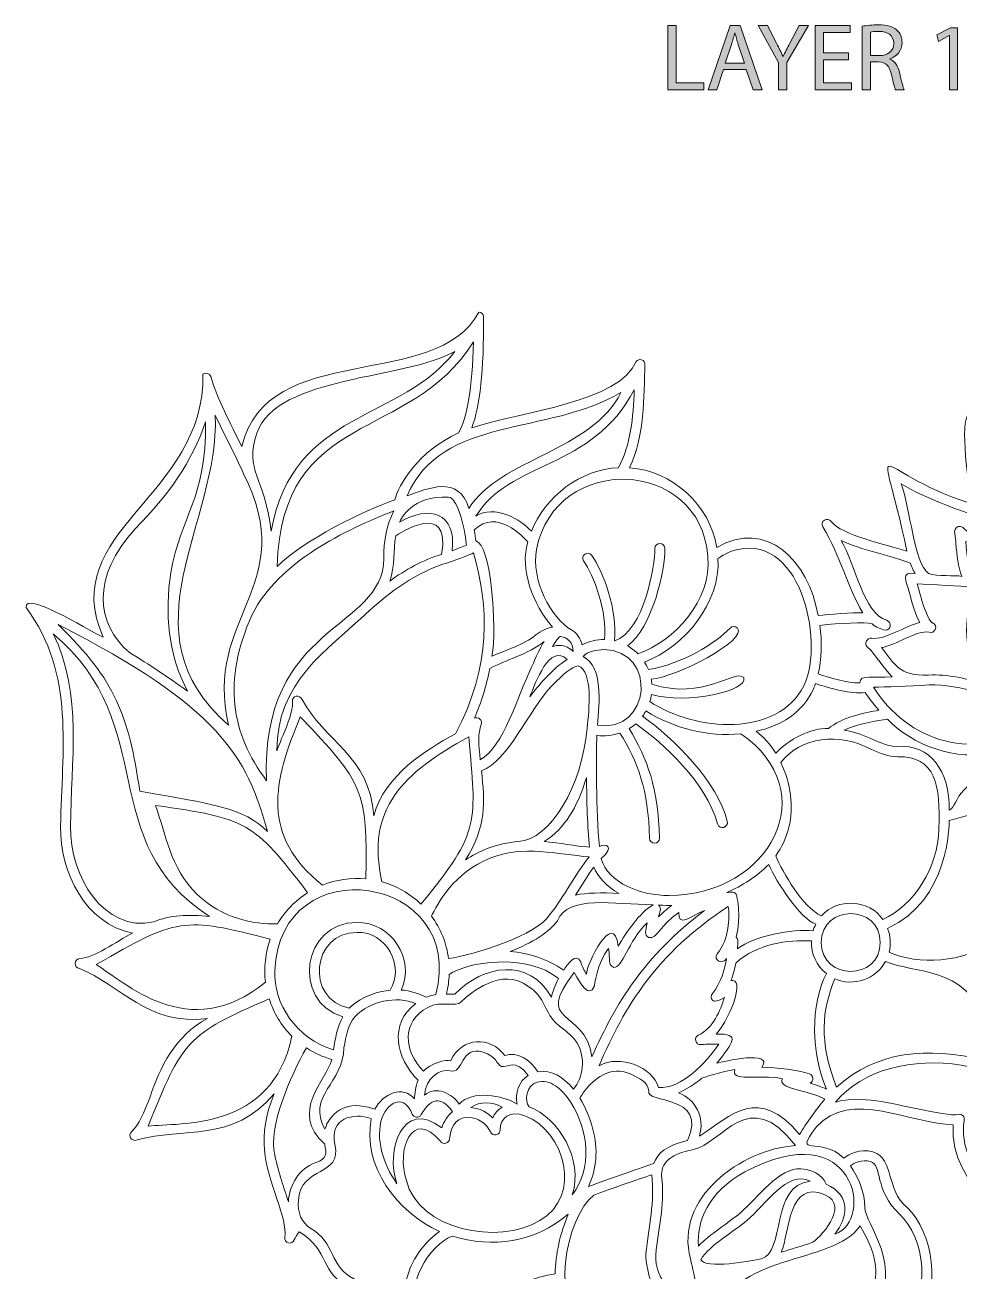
# Model space of a CAD drawing. Header units: inches. Extents: x -7.8 to 80.5, y -132.7 to -44.9.
# Drawn here: x -7.83 to 8.43, y -66.55 to -44.87 of the extents above; entities that cross this region are included whole.
import ezdxf

# ---------------------------------------------------------------- set-up
doc = ezdxf.new("R2010")
doc.units = ezdxf.units.IN
doc.header["$MEASUREMENT"] = 0
doc.layers.add('FloralHeart', color=7, linetype='Continuous')

# ---------------------------------------------------------------- blocks, each defined once
blk = doc.blocks.new('block 2')
at = {"layer": 'FloralHeart'}
h = blk.add_hatch(color=7, dxfattribs=at)
h.dxf.hatch_style = 2
h.paths.add_polyline_path([(3.508, -44.877), (3.363, -44.877), (3.363, -46), (3.988, -46), (3.988, -45.878), (3.508, -45.878)])
h = blk.add_hatch(color=7, dxfattribs=at)
h.dxf.hatch_style = 2
h.paths.add_polyline_path([(4.331, -45.647), (4.729, -45.647), (4.849, -46), (5.004, -46), (4.621, -44.877), (4.446, -44.877), (4.064, -46), (4.214, -46)])
edge = h.paths.add_edge_path()
edge.add_spline(control_points=[(4.471, -45.208), (4.493, -45.14), (4.511, -45.072), (4.528, -45.005), (4.528, -45.005), (4.531, -45.005), (4.531, -45.005), (4.548, -45.07), (4.564, -45.137), (4.589, -45.21), (4.589, -45.21), (4.699, -45.533), (4.699, -45.533), (4.699, -45.533), (4.361, -45.533), (4.361, -45.533), (4.361, -45.533), (4.471, -45.208), (4.471, -45.208)], knot_values=[0, 0, 0, 0, 1, 1, 1, 2, 2, 2, 3, 3, 3, 4, 4, 4, 5, 5, 5, 6, 6, 6, 6], degree=3, periodic=1)
h = blk.add_hatch(color=7, dxfattribs=at)
h.dxf.hatch_style = 2
edge = h.paths.add_edge_path()
edge.add_spline(control_points=[(5.484, -45.187), (5.441, -45.272), (5.403, -45.345), (5.371, -45.418), (5.371, -45.418), (5.368, -45.418), (5.368, -45.418), (5.333, -45.34), (5.299, -45.272), (5.256, -45.187), (5.256, -45.187), (5.098, -44.877), (5.098, -44.877), (5.098, -44.877), (4.933, -44.877), (4.933, -44.877), (4.933, -44.877), (5.288, -45.523), (5.288, -45.523), (5.288, -45.523), (5.288, -46), (5.288, -46), (5.288, -46), (5.434, -46), (5.434, -46), (5.434, -46), (5.434, -45.522), (5.434, -45.522), (5.434, -45.522), (5.811, -44.877), (5.811, -44.877), (5.811, -44.877), (5.646, -44.877), (5.646, -44.877), (5.646, -44.877), (5.484, -45.187), (5.484, -45.187)], knot_values=[0, 0, 0, 0, 1, 1, 1, 2, 2, 2, 3, 3, 3, 4, 4, 4, 5, 5, 5, 6, 6, 6, 7, 7, 7, 8, 8, 8, 9, 9, 9, 10, 10, 10, 11, 11, 11, 12, 12, 12, 12], degree=3, periodic=1)
h = blk.add_hatch(color=7, dxfattribs=at)
h.dxf.hatch_style = 2
h.paths.add_polyline_path([(6.073, -45.473), (6.509, -45.473), (6.509, -45.353), (6.073, -45.353), (6.073, -44.998), (6.534, -44.998), (6.534, -44.877), (5.928, -44.877), (5.928, -46), (6.559, -46), (6.559, -45.878), (6.073, -45.878)])
h = blk.add_hatch(color=7, dxfattribs=at)
h.dxf.hatch_style = 2
edge = h.paths.add_edge_path()
edge.add_spline(control_points=[(7.228, -45.465), (7.228, -45.465), (7.228, -45.46), (7.228, -45.46), (7.346, -45.42), (7.439, -45.322), (7.439, -45.173), (7.439, -45.087), (7.408, -45.01), (7.351, -44.96), (7.281, -44.897), (7.181, -44.868), (7.026, -44.868), (6.926, -44.868), (6.821, -44.877), (6.748, -44.892), (6.748, -44.892), (6.748, -46), (6.748, -46), (6.748, -46), (6.893, -46), (6.893, -46), (6.893, -46), (6.893, -45.513), (6.893, -45.513), (6.893, -45.513), (7.029, -45.513), (7.029, -45.513), (7.161, -45.518), (7.221, -45.577), (7.254, -45.732), (7.286, -45.872), (7.311, -45.968), (7.329, -46), (7.329, -46), (7.479, -46), (7.479, -46), (7.456, -45.957), (7.429, -45.848), (7.393, -45.692), (7.366, -45.575), (7.314, -45.495), (7.228, -45.465)], knot_values=[0, 0, 0, 0, 1, 1, 1, 2, 2, 2, 3, 3, 3, 4, 4, 4, 5, 5, 5, 6, 6, 6, 7, 7, 7, 8, 8, 8, 9, 9, 9, 10, 10, 10, 11, 11, 11, 12, 12, 12, 13, 13, 13, 14, 14, 14, 14], degree=3, periodic=1)
edge = h.paths.add_edge_path()
edge.add_spline(control_points=[(7.041, -45.403), (7.041, -45.403), (6.893, -45.403), (6.893, -45.403), (6.893, -45.403), (6.893, -44.993), (6.893, -44.993), (6.916, -44.987), (6.966, -44.98), (7.036, -44.98), (7.189, -44.982), (7.294, -45.045), (7.294, -45.19), (7.294, -45.318), (7.196, -45.403), (7.041, -45.403)], knot_values=[0, 0, 0, 0, 1, 1, 1, 2, 2, 2, 3, 3, 3, 4, 4, 4, 5, 5, 5, 5], degree=3, periodic=1)
h = blk.add_hatch(color=7, dxfattribs=at)
h.dxf.hatch_style = 2
h.paths.add_polyline_path([(8.261, -45.053), (8.264, -45.053), (8.264, -46), (8.406, -46), (8.406, -44.917), (8.281, -44.917), (8.044, -45.043), (8.073, -45.155)])
at = {"layer": 'FloralHeart', "lineweight": 0}
for points in [[(3.508, -44.877), (3.363, -44.877), (3.363, -46), (3.988, -46), (3.988, -45.878), (3.508, -45.878), (3.508, -44.877)], [(4.331, -45.647), (4.729, -45.647), (4.849, -46), (5.004, -46), (4.621, -44.877), (4.446, -44.877), (4.064, -46), (4.214, -46), (4.331, -45.647)], [(6.073, -45.473), (6.509, -45.473), (6.509, -45.353), (6.073, -45.353), (6.073, -44.998), (6.534, -44.998), (6.534, -44.877), (5.928, -44.877), (5.928, -46), (6.559, -46), (6.559, -45.878), (6.073, -45.878), (6.073, -45.473)], [(8.261, -45.053), (8.264, -45.053), (8.264, -46), (8.406, -46), (8.406, -44.917), (8.281, -44.917), (8.044, -45.043), (8.073, -45.155), (8.261, -45.053)]]:
    blk.add_lwpolyline(points, dxfattribs=at)
for points, knots in [([(5.484, -45.187), (5.441, -45.272), (5.403, -45.345), (5.371, -45.418), (5.371, -45.418), (5.368, -45.418), (5.368, -45.418), (5.333, -45.34), (5.299, -45.272), (5.256, -45.187), (5.256, -45.187), (5.098, -44.877), (5.098, -44.877), (5.098, -44.877), (4.933, -44.877), (4.933, -44.877), (4.933, -44.877), (5.288, -45.523), (5.288, -45.523), (5.288, -45.523), (5.288, -46), (5.288, -46), (5.288, -46), (5.434, -46), (5.434, -46), (5.434, -46), (5.434, -45.522), (5.434, -45.522), (5.434, -45.522), (5.811, -44.877), (5.811, -44.877), (5.811, -44.877), (5.646, -44.877), (5.646, -44.877), (5.646, -44.877), (5.484, -45.187), (5.484, -45.187)], [0, 0, 0, 0, 1, 1, 1, 2, 2, 2, 3, 3, 3, 4, 4, 4, 5, 5, 5, 6, 6, 6, 7, 7, 7, 8, 8, 8, 9, 9, 9, 10, 10, 10, 11, 11, 11, 12, 12, 12, 12]), ([(7.228, -45.465), (7.228, -45.465), (7.228, -45.46), (7.228, -45.46), (7.346, -45.42), (7.439, -45.322), (7.439, -45.173), (7.439, -45.087), (7.408, -45.01), (7.351, -44.96), (7.281, -44.897), (7.181, -44.868), (7.026, -44.868), (6.926, -44.868), (6.821, -44.877), (6.748, -44.892), (6.748, -44.892), (6.748, -46), (6.748, -46), (6.748, -46), (6.893, -46), (6.893, -46), (6.893, -46), (6.893, -45.513), (6.893, -45.513), (6.893, -45.513), (7.029, -45.513), (7.029, -45.513), (7.161, -45.518), (7.221, -45.577), (7.254, -45.732), (7.286, -45.872), (7.311, -45.968), (7.329, -46), (7.329, -46), (7.479, -46), (7.479, -46), (7.456, -45.957), (7.429, -45.848), (7.393, -45.692), (7.366, -45.575), (7.314, -45.495), (7.228, -45.465)], [0, 0, 0, 0, 1, 1, 1, 2, 2, 2, 3, 3, 3, 4, 4, 4, 5, 5, 5, 6, 6, 6, 7, 7, 7, 8, 8, 8, 9, 9, 9, 10, 10, 10, 11, 11, 11, 12, 12, 12, 13, 13, 13, 14, 14, 14, 14]), ([(4.471, -45.208), (4.493, -45.14), (4.511, -45.072), (4.528, -45.005), (4.528, -45.005), (4.531, -45.005), (4.531, -45.005), (4.548, -45.07), (4.564, -45.137), (4.589, -45.21), (4.589, -45.21), (4.699, -45.533), (4.699, -45.533), (4.699, -45.533), (4.361, -45.533), (4.361, -45.533), (4.361, -45.533), (4.471, -45.208), (4.471, -45.208)], [0, 0, 0, 0, 1, 1, 1, 2, 2, 2, 3, 3, 3, 4, 4, 4, 5, 5, 5, 6, 6, 6, 6]), ([(7.041, -45.403), (7.041, -45.403), (6.893, -45.403), (6.893, -45.403), (6.893, -45.403), (6.893, -44.993), (6.893, -44.993), (6.916, -44.987), (6.966, -44.98), (7.036, -44.98), (7.189, -44.982), (7.294, -45.045), (7.294, -45.19), (7.294, -45.318), (7.196, -45.403), (7.041, -45.403)], [0, 0, 0, 0, 1, 1, 1, 2, 2, 2, 3, 3, 3, 4, 4, 4, 5, 5, 5, 5])]:
    blk.add_open_spline(points, degree=3, knots=knots, dxfattribs=at)

msp = doc.modelspace()

# ---------------------------------------------------------------- linework, layer by layer
at = {"layer": 'FloralHeart', "lineweight": 0}
for points, knots in [([(19.19, -57.424), (19.183, -56.348), (18.851, -54.811), (18.398, -53.853), (18.369, -53.788), (18.269, -53.788), (18.241, -53.853), (18.202, -53.943), (18.298, -54.329), (18.292, -54.406), (18.074, -53.427), (17.261, -52.689), (16.4, -52.151), (15.951, -51.876), (15.729, -51.549), (15.703, -51.171), (15.699, -51.067), (15.536, -51.064), (15.53, -51.169), (15.536, -51.369), (15.571, -51.622), (15.614, -51.903), (14.679, -50.537), (12.885, -50.999), (11.515, -50.674), (11.064, -50.527), (11.274, -50.136), (11.412, -49.998), (11.455, -49.955), (11.436, -49.874), (11.377, -49.857), (11.192, -49.822), (10.159, -50.686), (10.046, -51.089), (9.935, -51.305), (9.954, -51.515), (9.952, -51.713), (9.863, -51.98), (9.751, -52.299), (9.68, -52.713), (9.439, -52.55), (8.877, -52.136), (8.702, -51.708), (8.686, -51.67), (8.646, -51.648), (8.605, -51.656), (8.424, -51.704), (8.622, -52.999), (8.631, -53.196), (6.821, -52.614), (7.055, -51.769), (7.523, -54.026), (7.153, -53.906), (6.391, -53.751), (6.205, -53.509), (6.178, -53.472), (6.126, -53.462), (6.087, -53.487), (6.049, -53.513), (6.037, -53.564), (6.06, -53.604), (6.373, -54.121), (6.489, -54.644), (6.755, -55.101), (6.595, -55.093), (6.147, -55.127), (5.979, -55.147), (5.816, -54.186), (5.075, -53.458), (4.215, -53.961), (4.101, -53.231), (3.438, -52.62), (2.696, -52.577), (2.958, -52.021), (2.946, -51.358), (2.965, -50.76), (2.957, -50.718), (2.918, -50.692), (2.878, -50.692), (2.854, -50.692), (2.83, -50.702), (2.814, -50.723), (2.526, -51.435), (0.847, -51.588), (-0.049, -51.88), (0.095, -51.503), (0.16, -50.886), (0.157, -49.945), (0.153, -49.902), (0.116, -49.868), (0.071, -49.868), (-0.654, -51.254), (-3.623, -50.339), (-4.052, -52.207), (-4.251, -51.805), (-4.48, -51.377), (-4.593, -50.989), (-4.608, -50.932), (-4.683, -50.908), (-4.729, -50.944), (-4.682, -53.065), (-7.292, -53.685), (-6.464, -55.524), (-6.785, -55.369), (-7.827, -54.713), (-7.808, -55.006), (-6.944, -56.162), (-7.189, -57.505), (-7.206, -58.815), (-7.219, -59.624), (-6.77, -60.51), (-5.954, -60.671), (-6.25, -60.828), (-6.616, -61.101), (-6.874, -61.117), (-6.918, -61.12), (-6.952, -61.156), (-6.954, -61.2), (-6.955, -61.244), (-6.923, -61.283), (-6.879, -61.289), (-6.171, -61.57), (-5.674, -62.302), (-4.649, -62.156), (-5.214, -62.453), (-5.482, -63.024), (-5.65, -63.524), (-5.759, -63.804), (-5.837, -64.006), (-5.973, -64.13), (-6.005, -64.16), (-6.01, -64.21), (-5.984, -64.245), (-5.958, -64.281), (-5.909, -64.291), (-5.871, -64.269), (-5.082, -64.048), (-4.205, -64.326), (-3.49, -63.472), (-3.8, -64.223), (-3.646, -64.713), (-3.441, -65.295), (-3.348, -65.58), (-3.28, -65.786), (-3.306, -65.968), (-3.323, -66.067), (-3.173, -66.107), (-3.139, -66.011), (-3.123, -65.969), (-3.095, -65.923), (-3.054, -65.872), (-2.531, -66.182), (-2.678, -66.607), (-2.17, -66.847), (-1.838, -66.983), (-1.526, -67.114), (-1.208, -66.95), (-1.205, -67.081), (-1.164, -67.217), (-1.091, -67.303), (-1.382, -67.241), (-1.56, -67.152), (-1.693, -67.053), (-1.779, -66.981), (-1.891, -67.118), (-1.802, -67.188), (-1.732, -67.244), (-1.658, -67.302), (-1.589, -67.351), (-1.373, -67.655), (-0.617, -69.545), (1.492, -68.771), (1.574, -69.782), (2.312, -70.734), (3.394, -70.764), (2.909, -71.104), (2.904, -71.616), (3.114, -72.298), (3.16, -72.371), (3.243, -72.329), (3.259, -72.297), (3.394, -72.035), (3.982, -71.992), (4.221, -71.773), (4.189, -72.976), (4.395, -73.92), (5.748, -75.143), (5.809, -75.168), (5.889, -75.111), (5.865, -75.05), (5.515, -74.178), (6.935, -72.949), (6.576, -71.806), (6.818, -71.997), (7.373, -72.049), (7.494, -72.3), (7.507, -72.32), (7.53, -72.334), (7.555, -72.336), (7.586, -72.34), (7.618, -72.326), (7.636, -72.3), (7.829, -71.741), (7.804, -71.265), (7.586, -70.975), (8.046, -70.681), (8.487, -70.193), (8.986, -70.003), (9.487, -69.815), (10.02, -69.382), (10.107, -68.863), (11.235, -69.155), (12.227, -68.624), (12.715, -67.624), (12.894, -67.696), (13.077, -67.787), (13.096, -67.885), (13.103, -67.925), (13.141, -67.956), (13.181, -67.956), (13.841, -67.489), (14.116, -66.394), (13.495, -65.898), (13.614, -65.87), (14.857, -65.54), (14.774, -66.446), (14.764, -66.549), (14.874, -66.602), (14.931, -66.516), (15.135, -66.21), (15.012, -65.639), (14.756, -65.228), (15.885, -64.972), (16.643, -63.745), (17.109, -62.635), (17.574, -62.22), (17.675, -61.607), (17.414, -61.113), (18.764, -60.393), (19.216, -58.983), (19.19, -57.424)], [0, 0, 0, 0, 1, 1, 1, 2, 2, 2, 3, 3, 3, 4, 4, 4, 5, 5, 5, 6, 6, 6, 7, 7, 7, 8, 8, 8, 9, 9, 9, 10, 10, 10, 11, 11, 11, 12, 12, 12, 13, 13, 13, 14, 14, 14, 15, 15, 15, 16, 16, 16, 17, 17, 17, 18, 18, 18, 19, 19, 19, 20, 20, 20, 21, 21, 21, 22, 22, 22, 23, 23, 23, 24, 24, 24, 25, 25, 25, 26, 26, 26, 27, 27, 27, 28, 28, 28, 29, 29, 29, 30, 30, 30, 31, 31, 31, 32, 32, 32, 33, 33, 33, 34, 34, 34, 35, 35, 35, 36, 36, 36, 37, 37, 37, 38, 38, 38, 39, 39, 39, 40, 40, 40, 41, 41, 41, 42, 42, 42, 43, 43, 43, 44, 44, 44, 45, 45, 45, 46, 46, 46, 47, 47, 47, 48, 48, 48, 49, 49, 49, 50, 50, 50, 51, 51, 51, 52, 52, 52, 53, 53, 53, 54, 54, 54, 55, 55, 55, 56, 56, 56, 57, 57, 57, 58, 58, 58, 59, 59, 59, 60, 60, 60, 61, 61, 61, 62, 62, 62, 63, 63, 63, 64, 64, 64, 65, 65, 65, 66, 66, 66, 67, 67, 67, 68, 68, 68, 69, 69, 69, 70, 70, 70, 71, 71, 71, 72, 72, 72, 73, 73, 73, 74, 74, 74, 75, 75, 75, 76, 76, 76, 77, 77, 77, 78, 78, 78, 79, 79, 79, 80, 80, 80, 80]), ([(-0.021, -50.386), (-0.041, -51.188), (-0.124, -51.686), (-0.28, -51.969), (-0.978, -52.28), (-1.332, -52.886), (-1.387, -53.133), (-1.941, -53.318), (-2.972, -53.837), (-3.439, -54.293), (-3.351, -51.537), (-1.132, -52.157), (-0.021, -50.386)], [0, 0, 0, 0, 1, 1, 1, 2, 2, 2, 3, 3, 3, 4, 4, 4, 4]), ([(-3.789, -51.971), (-3.451, -50.97), (-1.182, -51.037), (-0.345, -50.55), (-1.259, -51.77), (-3.161, -51.557), (-3.543, -53.677), (-3.652, -52.719), (-4.015, -52.64), (-3.789, -51.971)], [0, 0, 0, 0, 1, 1, 1, 2, 2, 2, 3, 3, 3, 3]), ([(2.546, -51.264), (2.048, -52.286), (0.441, -52.413), (-0.101, -53.283), (-0.267, -52.687), (-0.826, -52.941), (-1.173, -53.061), (-0.575, -51.662), (1.268, -52.023), (2.546, -51.264)], [0, 0, 0, 0, 1, 1, 1, 2, 2, 2, 3, 3, 3, 3]), ([(2.778, -51.216), (2.759, -51.698), (2.719, -52.181), (2.502, -52.574), (1.857, -52.595), (1.22, -53.078), (0.989, -53.681), (0.809, -53.474), (0.342, -53.204), (0.022, -53.42), (0.587, -52.459), (2.046, -52.621), (2.778, -51.216)], [0, 0, 0, 0, 1, 1, 1, 2, 2, 2, 3, 3, 3, 4, 4, 4, 4]), ([(-5.902, -53.632), (-5.326, -53.043), (-4.918, -52.475), (-4.684, -51.777), (-4.664, -53.127), (-5.12, -53.403), (-5.286, -54.398), (-5.402, -55.099), (-5.327, -55.84), (-4.999, -56.46), (-5.372, -56.189), (-5.648, -56.011), (-6.007, -55.792), (-6.588, -55.3), (-6.681, -54.47), (-5.902, -53.632)], [0, 0, 0, 0, 1, 1, 1, 2, 2, 2, 3, 3, 3, 4, 4, 4, 5, 5, 5, 5]), ([(-4.514, -51.662), (-4.357, -51.998), (-4.171, -52.339), (-4.02, -52.681), (-3.03, -54.631), (-4.73, -55.17), (-4.282, -57.055), (-6.153, -55.432), (-4.436, -53.525), (-4.514, -51.662)], [0, 0, 0, 0, 1, 1, 1, 2, 2, 2, 3, 3, 3, 3]), ([(4.061, -54.12), (4.128, -54.882), (3.475, -55.593), (2.842, -55.812), (2.788, -55.758), (2.727, -55.711), (2.661, -55.673), (3.081, -55.375), (3.334, -54.333), (3.31, -53.979), (3.313, -53.867), (3.137, -53.864), (3.137, -53.977), (3.14, -54.27), (2.952, -55.426), (2.433, -55.585), (2.494, -55.054), (2.231, -54.371), (2.04, -54.099), (1.978, -54.005), (1.832, -54.104), (1.897, -54.196), (2.068, -54.44), (2.316, -55.082), (2.261, -55.565), (2.125, -55.563), (1.992, -55.594), (1.873, -55.654), (1.844, -55.542), (1.78, -55.452), (1.686, -55.396), (1.328, -55.189), (0.979, -54.532), (1.076, -53.995), (1.411, -52.304), (3.929, -52.394), (4.061, -54.12)], [0, 0, 0, 0, 1, 1, 1, 2, 2, 2, 3, 3, 3, 4, 4, 4, 5, 5, 5, 6, 6, 6, 7, 7, 7, 8, 8, 8, 9, 9, 9, 10, 10, 10, 11, 11, 11, 12, 12, 12, 12]), ([(7.427, -52.857), (7.826, -53.101), (8.474, -53.327), (8.661, -53.389), (8.684, -53.523), (8.707, -53.635), (8.743, -53.749), (8.47, -53.666), (8.527, -53.58), (8.417, -53.599), (8.301, -53.648), (8.384, -53.79), (8.377, -53.893), (8.395, -54.091), (8.415, -54.306), (8.482, -54.465), (8.355, -54.44), (8.063, -54.47), (7.9, -54.415), (7.642, -54.222), (7.584, -53.281), (7.427, -52.857)], [0, 0, 0, 0, 1, 1, 1, 2, 2, 2, 3, 3, 3, 4, 4, 4, 5, 5, 5, 6, 6, 6, 7, 7, 7, 7]), ([(-0.574, -54.082), (-0.898, -54.179), (-1.211, -54.352), (-1.478, -54.548), (-1.381, -54.288), (-1.42, -54), (-1.374, -53.762), (-1.32, -53.727), (-0.406, -53.118), (-0.574, -54.082)], [0, 0, 0, 0, 1, 1, 1, 2, 2, 2, 3, 3, 3, 3]), ([(-0.391, -54.018), (-0.315, -53.34), (-0.791, -53.222), (-1.306, -53.521), (-1.286, -53.47), (-1.095, -53.052), (-0.452, -53.085), (-0.283, -53.093), (-0.148, -53.746), (-0.143, -53.923), (-0.199, -53.946), (-0.279, -53.978), (-0.391, -54.018)], [0, 0, 0, 0, 1, 1, 1, 2, 2, 2, 3, 3, 3, 4, 4, 4, 4]), ([(-3.621, -58.022), (-4.238, -57.19), (-4.393, -56.295), (-3.873, -55.13), (-3.414, -54.212), (-2.239, -53.65), (-1.407, -53.326), (-1.529, -53.555), (-1.582, -53.846), (-1.582, -54.151), (-1.581, -55.41), (-3.739, -55.278), (-3.621, -58.022)], [0, 0, 0, 0, 1, 1, 1, 2, 2, 2, 3, 3, 3, 4, 4, 4, 4]), ([(1.353, -55.346), (1.257, -55.366), (1.159, -55.412), (1.068, -55.484), (0.846, -55.656), (0.545, -55.749), (0.298, -55.855), (0.399, -55.377), (0.282, -53.888), (0.023, -53.849), (0.016, -53.796), (0.007, -53.73), (-0.006, -53.657), (0.389, -53.274), (0.845, -53.775), (0.927, -53.868), (0.778, -54.329), (1.015, -54.956), (1.353, -55.346)], [0, 0, 0, 0, 1, 1, 1, 2, 2, 2, 3, 3, 3, 4, 4, 4, 5, 5, 5, 6, 6, 6, 6]), ([(4.236, -54.156), (4.278, -54.125), (4.36, -54.07), (4.472, -54.029), (5.647, -53.628), (6.106, -55.559), (5.732, -56.368), (5.264, -57.271), (3.85, -57.168), (3.051, -56.645), (3.063, -56.604), (3.072, -56.562), (3.078, -56.519), (3.697, -56.707), (4.774, -56.451), (4.683, -56.227), (4.538, -56.069), (3.978, -56.634), (3.084, -56.34), (3.082, -56.31), (3.078, -56.281), (3.073, -56.252), (3.478, -56.231), (4.763, -55.581), (4.571, -55.36), (4.536, -55.328), (4.481, -55.329), (4.448, -55.364), (4.199, -55.626), (3.605, -55.997), (3.024, -56.085), (3.005, -56.039), (2.982, -55.996), (2.956, -55.955), (3.657, -55.695), (4.286, -54.908), (4.236, -54.156)], [0, 0, 0, 0, 1, 1, 1, 2, 2, 2, 3, 3, 3, 4, 4, 4, 5, 5, 5, 6, 6, 6, 7, 7, 7, 8, 8, 8, 9, 9, 9, 10, 10, 10, 11, 11, 11, 12, 12, 12, 12]), ([(7.912, -56.355), (8.44, -56.324), (9.192, -56.628), (9.199, -56.631), (9.295, -56.672), (9.367, -56.528), (9.276, -56.476), (8.915, -56.288), (8.621, -55.562), (8.769, -55.049), (9.344, -55.17), (9.551, -55.415), (9.691, -55.768), (9.725, -55.861), (9.873, -55.823), (9.857, -55.724), (9.778, -55.1), (10.102, -54.355), (10.207, -53.74), (10.69, -54.3), (10.363, -54.418), (10.931, -54.865), (10.439, -54.889), (10.206, -55.168), (10.032, -55.569), (9.792, -55.989), (9.545, -56.535), (9.781, -56.989), (8.739, -57.761), (7.519, -57.32), (6.944, -56.394), (7.15, -56.389), (7.535, -56.377), (7.912, -56.355)], [0, 0, 0, 0, 1, 1, 1, 2, 2, 2, 3, 3, 3, 4, 4, 4, 5, 5, 5, 6, 6, 6, 7, 7, 7, 8, 8, 8, 9, 9, 9, 10, 10, 10, 11, 11, 11, 11]), ([(6.008, -55.318), (6.345, -55.282), (6.796, -55.255), (6.919, -55.292), (6.987, -55.346), (7.063, -55.388), (7.148, -55.4), (7.247, -55.402), (7.267, -55.251), (7.169, -55.229), (6.778, -55.118), (6.626, -54.265), (6.382, -53.841), (6.705, -54.003), (7.269, -54.108), (7.585, -54.235), (7.61, -54.305), (7.637, -54.366), (7.667, -54.417), (7.404, -54.364), (7.52, -54.565), (7.562, -54.734), (7.622, -54.952), (7.679, -55.141), (7.748, -55.269), (7.514, -55.32), (7.133, -55.575), (6.912, -55.543), (6.831, -55.525), (6.775, -55.633), (6.835, -55.689), (7.02, -55.869), (7.096, -56.052), (7.27, -56.211), (6.919, -56.246), (6.715, -56.156), (6.703, -56.319), (6.49, -56.322), (6.164, -56.226), (5.981, -56.163), (6.042, -55.908), (6.048, -55.594), (6.008, -55.318)], [0, 0, 0, 0, 1, 1, 1, 2, 2, 2, 3, 3, 3, 4, 4, 4, 5, 5, 5, 6, 6, 6, 7, 7, 7, 8, 8, 8, 9, 9, 9, 10, 10, 10, 11, 11, 11, 12, 12, 12, 13, 13, 13, 14, 14, 14, 14]), ([(7.975, -55.276), (7.95, -55.264), (7.918, -55.242), (7.851, -55.079), (7.793, -54.93), (7.748, -54.751), (7.704, -54.595), (7.923, -54.616), (8.497, -54.621), (8.641, -54.662), (8.749, -54.693), (8.822, -54.567), (8.725, -54.511), (8.598, -54.437), (8.57, -54.094), (8.548, -53.858), (8.79, -53.963), (9.076, -54.033), (9.364, -54.085), (9.506, -54.109), (9.616, -54.179), (9.69, -54.292), (9.904, -54.604), (9.68, -55.031), (9.676, -55.374), (9.5, -55.131), (9.224, -54.953), (8.717, -54.862), (8.672, -54.854), (8.628, -54.883), (8.618, -54.928), (8.5, -55.436), (8.565, -55.935), (8.878, -56.336), (8.6, -56.252), (8.22, -56.163), (7.902, -56.182), (7.38, -56.212), (7.3, -55.969), (7.083, -55.704), (7.315, -55.673), (7.707, -55.393), (7.909, -55.436), (8.011, -55.477), (8.076, -55.319), (7.975, -55.276)], [0, 0, 0, 0, 1, 1, 1, 2, 2, 2, 3, 3, 3, 4, 4, 4, 5, 5, 5, 6, 6, 6, 7, 7, 7, 8, 8, 8, 9, 9, 9, 10, 10, 10, 11, 11, 11, 12, 12, 12, 13, 13, 13, 14, 14, 14, 15, 15, 15, 15]), ([(-0.33, -57.204), (-0.857, -57.49), (-1.557, -57.914), (-1.756, -58.63), (-1.815, -57.596), (-2.639, -57.312), (-3.001, -56.606), (-3.048, -56.514), (-3.179, -56.539), (-3.17, -56.641), (-3.151, -56.856), (-3.353, -57.236), (-3.441, -57.501), (-3.444, -56.297), (-2.603, -55.783), (-1.833, -55.066), (-1.516, -54.762), (-0.988, -54.371), (-0.471, -54.23), (-0.226, -54.145), (-0.09, -54.09), (-0.019, -54.058), (0.245, -54.968), (0.296, -56.021), (-0.33, -57.204)], [0, 0, 0, 0, 1, 1, 1, 2, 2, 2, 3, 3, 3, 4, 4, 4, 5, 5, 5, 6, 6, 6, 7, 7, 7, 8, 8, 8, 8]), ([(-7.033, -58.814), (-7.031, -57.691), (-6.815, -56.528), (-7.333, -55.464), (-5.448, -57.064), (-6.634, -59.083), (-4.613, -60.383), (-4.966, -60.348), (-5.326, -60.358), (-5.584, -60.479), (-6.449, -60.667), (-7.05, -59.686), (-7.033, -58.814)], [0, 0, 0, 0, 1, 1, 1, 2, 2, 2, 3, 3, 3, 4, 4, 4, 4]), ([(-3.607, -58.903), (-4.002, -58.492), (-4.601, -58.422), (-5.828, -58.202), (-6.027, -56.89), (-6.235, -56.287), (-7.247, -55.305), (-4.461, -56.721), (-3.952, -57.609), (-3.607, -58.903)], [0, 0, 0, 0, 1, 1, 1, 2, 2, 2, 3, 3, 3, 3]), ([(1.357, -55.686), (1.44, -55.541), (1.482, -55.515), (1.493, -55.511), (1.626, -55.524), (1.71, -55.626), (1.717, -55.77), (1.658, -55.717), (1.578, -55.668), (1.477, -55.666), (1.437, -55.665), (1.397, -55.672), (1.357, -55.686)], [0, 0, 0, 0, 1, 1, 1, 2, 2, 2, 3, 3, 3, 4, 4, 4, 4]), ([(-0.004, -56.932), (0.117, -56.655), (0.206, -56.366), (0.263, -56.069), (0.527, -55.922), (0.947, -55.819), (1.208, -55.596), (1.143, -55.709), (1.073, -55.858), (0.992, -56.043), (0.728, -56.591), (0.514, -57.413), (0.098, -57.658), (0.07, -57.395), (0.056, -57.2), (0.114, -57.04), (0.143, -56.97), (0.063, -56.898), (-0.004, -56.932)], [0, 0, 0, 0, 1, 1, 1, 2, 2, 2, 3, 3, 3, 4, 4, 4, 5, 5, 5, 6, 6, 6, 6]), ([(1.613, -55.91), (1.479, -55.988), (1.336, -56.125), (1.223, -56.246), (1.131, -56.345), (1.041, -56.454), (0.959, -56.564), (1.067, -56.309), (1.295, -55.626), (1.613, -55.91)], [0, 0, 0, 0, 1, 1, 1, 2, 2, 2, 3, 3, 3, 3]), ([(2.138, -57.057), (2.174, -56.652), (2.239, -56.049), (1.887, -55.86), (1.962, -55.766), (2.127, -55.745), (2.249, -55.738), (3.191, -55.754), (3.069, -57.199), (2.138, -57.057)], [0, 0, 0, 0, 1, 1, 1, 2, 2, 2, 3, 3, 3, 3]), ([(1.957, -57.109), (1.87, -58.115), (1.317, -59.048), (0.763, -59.078), (0.587, -59.093), (0.403, -59.13), (0.217, -59.203), (0.085, -59.254), (-0.041, -59.32), (-0.159, -59.4), (0.211, -58.816), (0.181, -58.388), (0.118, -57.849), (0.599, -57.665), (0.919, -56.817), (1.35, -56.364), (1.564, -56.146), (1.677, -56.047), (1.804, -56.019), (2.059, -56.124), (1.997, -56.776), (1.957, -57.109)], [0, 0, 0, 0, 1, 1, 1, 2, 2, 2, 3, 3, 3, 4, 4, 4, 5, 5, 5, 6, 6, 6, 7, 7, 7, 7]), ([(5.933, -56.329), (6.173, -56.412), (6.562, -56.521), (6.795, -56.485), (6.85, -56.565), (6.931, -56.676), (7.038, -56.796), (6.8, -56.833), (6.376, -56.923), (6.159, -57.112), (5.852, -57.096), (5.458, -57.308), (5.241, -57.544), (5.15, -57.395), (5.025, -57.251), (4.903, -57.16), (5.747, -56.979), (5.919, -56.369), (5.933, -56.329)], [0, 0, 0, 0, 1, 1, 1, 2, 2, 2, 3, 3, 3, 4, 4, 4, 5, 5, 5, 6, 6, 6, 6]), ([(4.397, -58.726), (4.239, -58.053), (3.446, -57.262), (2.922, -56.9), (2.944, -56.87), (2.964, -56.839), (2.982, -56.807), (3.465, -57.11), (4.063, -57.26), (4.632, -57.204), (6.091, -58.195), (5.152, -60.015), (3.382, -60.017), (2.916, -60.025), (2.319, -59.807), (2.204, -59.376), (2.443, -59.159), (2.286, -59.106), (2.173, -59.165), (2.108, -58.57), (2.12, -57.557), (2.126, -57.231), (2.261, -57.251), (2.406, -57.237), (2.53, -57.191), (2.837, -57.68), (3.027, -58.189), (3.044, -59.02), (3.046, -59.134), (3.22, -59.135), (3.217, -59.02), (3.197, -58.145), (3.007, -57.64), (2.688, -57.115), (2.729, -57.09), (2.768, -57.061), (2.804, -57.029), (3.291, -57.378), (4.03, -58.046), (4.23, -58.772), (4.26, -58.883), (4.423, -58.837), (4.397, -58.726)], [0, 0, 0, 0, 1, 1, 1, 2, 2, 2, 3, 3, 3, 4, 4, 4, 5, 5, 5, 6, 6, 6, 7, 7, 7, 8, 8, 8, 9, 9, 9, 10, 10, 10, 11, 11, 11, 12, 12, 12, 13, 13, 13, 14, 14, 14, 14]), ([(-1.892, -59.729), (-2.149, -59.704), (-2.415, -59.742), (-2.65, -59.838), (-3.722, -58.988), (-3.512, -58.026), (-3.034, -56.91), (-1.945, -58.052), (-1.858, -58.178), (-1.892, -59.729)], [0, 0, 0, 0, 1, 1, 1, 2, 2, 2, 3, 3, 3, 3]), ([(9.051, -57.51), (9.012, -57.598), (8.977, -57.711), (8.97, -57.849), (8.766, -57.937), (8.619, -58.067), (8.521, -58.18), (8.37, -58.327), (8.352, -58.5), (8.26, -58.532), (8.274, -57.857), (7.924, -57.373), (7.364, -57.43), (7.032, -57.406), (6.82, -57.199), (6.434, -57.142), (6.67, -57.031), (7.012, -56.971), (7.187, -56.95), (7.584, -57.382), (8.406, -57.714), (9.051, -57.51)], [0, 0, 0, 0, 1, 1, 1, 2, 2, 2, 3, 3, 3, 4, 4, 4, 5, 5, 5, 6, 6, 6, 7, 7, 7, 7]), ([(6.906, -57.478), (7.063, -57.546), (7.198, -57.604), (7.364, -57.604), (8.021, -57.589), (8.11, -58.099), (8.081, -58.858), (8.069, -59.531), (7.646, -60.19), (7.106, -60.437), (6.88, -60.089), (6.306, -60.054), (6.039, -60.374), (5.703, -60.226), (5.368, -59.614), (5.24, -59.329), (5.46, -59.025), (5.546, -58.657), (5.499, -58.272), (5.475, -58.078), (5.416, -57.883), (5.329, -57.704), (5.686, -57.254), (6.332, -57.173), (6.906, -57.478)], [0, 0, 0, 0, 1, 1, 1, 2, 2, 2, 3, 3, 3, 4, 4, 4, 5, 5, 5, 6, 6, 6, 7, 7, 7, 8, 8, 8, 8]), ([(-0.934, -60.169), (-1.128, -59.983), (-1.36, -59.851), (-1.613, -59.78), (-1.904, -58.514), (-1.242, -57.878), (-0.099, -57.259), (0.017, -58.745), (0.128, -58.88), (-0.934, -60.169)], [0, 0, 0, 0, 1, 1, 1, 2, 2, 2, 3, 3, 3, 3]), ([(1.21, -59.08), (1.581, -58.836), (1.774, -58.505), (1.948, -57.967), (1.95, -58.368), (1.963, -58.832), (1.999, -59.175), (1.753, -59.161), (1.478, -59.1), (1.21, -59.08)], [0, 0, 0, 0, 1, 1, 1, 2, 2, 2, 3, 3, 3, 3]), ([(-2.907, -59.971), (-3.119, -60.105), (-3.306, -60.298), (-3.432, -60.513), (-3.859, -60.522), (-4.395, -60.414), (-4.829, -59.999), (-5.313, -59.522), (-5.359, -58.973), (-5.556, -58.45), (-3.973, -58.677), (-3.846, -58.727), (-2.907, -59.971)], [0, 0, 0, 0, 1, 1, 1, 2, 2, 2, 3, 3, 3, 4, 4, 4, 4]), ([(9.428, -58.752), (9.548, -58.942), (9.458, -59.234), (9.307, -59.383), (9.263, -59.426), (9.302, -59.505), (9.368, -59.518), (10.075, -59.66), (9.767, -60.328), (9.011, -60.826), (8.512, -61.185), (7.724, -61.235), (7.214, -61.006), (7.249, -60.872), (7.239, -60.716), (7.189, -60.59), (8.267, -60.102), (8.259, -58.766), (8.261, -58.715), (8.724, -58.582), (9.148, -58.437), (9.428, -58.752)], [0, 0, 0, 0, 1, 1, 1, 2, 2, 2, 3, 3, 3, 4, 4, 4, 5, 5, 5, 6, 6, 6, 7, 7, 7, 7]), ([(-0.675, -61.742), (-0.735, -61.751), (-0.792, -61.766), (-0.846, -61.789), (-0.919, -61.742), (-1.134, -61.668), (-1.276, -61.663), (-1.029, -61.126), (-1.453, -60.474), (-2.047, -60.487), (-2.995, -60.477), (-3.201, -61.861), (-2.295, -62.13), (-2.401, -62.313), (-2.423, -62.51), (-2.454, -62.702), (-3.106, -62.51), (-3.502, -61.901), (-3.479, -61.327), (-3.394, -59.163), (-0.131, -59.645), (-0.675, -61.742)], [0, 0, 0, 0, 1, 1, 1, 2, 2, 2, 3, 3, 3, 4, 4, 4, 5, 5, 5, 6, 6, 6, 7, 7, 7, 7]), ([(0.28, -59.364), (0.83, -59.143), (1.454, -59.297), (1.992, -59.348), (1.759, -59.638), (1.561, -60.033), (1.306, -60.354), (1.104, -60.703), (-0.02, -61.057), (-0.454, -61.116), (-0.489, -60.848), (-0.591, -60.596), (-0.75, -60.379), (-0.663, -60.183), (-0.36, -59.613), (0.28, -59.364)], [0, 0, 0, 0, 1, 1, 1, 2, 2, 2, 3, 3, 3, 4, 4, 4, 5, 5, 5, 5]), ([(1.756, -60.01), (1.86, -59.849), (1.973, -59.657), (2.073, -59.525), (2.15, -59.704), (2.303, -59.862), (2.513, -59.981), (2.208, -59.969), (1.951, -59.969), (1.756, -60.01)], [0, 0, 0, 0, 1, 1, 1, 2, 2, 2, 3, 3, 3, 3]), ([(4.555, -60.741), (4.647, -60.385), (4.565, -60.043), (4.561, -60.023), (4.541, -59.943), (4.453, -59.955), (4.388, -59.968), (4.648, -59.851), (4.926, -59.685), (5.118, -59.477), (5.259, -59.803), (5.665, -60.415), (5.939, -60.518), (5.919, -60.555), (5.903, -60.594), (5.891, -60.635), (5.533, -60.597), (4.863, -60.717), (4.576, -60.948), (4.575, -60.813), (4.6, -60.809), (4.555, -60.741)], [0, 0, 0, 0, 1, 1, 1, 2, 2, 2, 3, 3, 3, 4, 4, 4, 5, 5, 5, 6, 6, 6, 7, 7, 7, 7]), ([(2.499, -60.899), (2.419, -60.244), (1.945, -61.223), (1.946, -61.386), (1.905, -61.323), (1.865, -61.247), (1.85, -61.175), (1.767, -60.988), (1.612, -61.23), (1.55, -61.315), (1.271, -61.127), (0.944, -61.015), (0.62, -60.994), (1.015, -60.839), (1.292, -60.66), (1.444, -60.459), (1.627, -60.004), (2.433, -60.171), (3.105, -60.181), (2.874, -60.314), (2.641, -60.659), (2.499, -60.899)], [0, 0, 0, 0, 1, 1, 1, 2, 2, 2, 3, 3, 3, 4, 4, 4, 5, 5, 5, 6, 6, 6, 7, 7, 7, 7]), ([(3.553, -60.317), (3.551, -60.58), (3.743, -60.38), (4.002, -60.277), (2.936, -61.095), (2.466, -61.875), (2.042, -62.825), (1.913, -61.967), (1.012, -62.284), (1.732, -61.359), (1.846, -61.569), (1.996, -61.807), (2.081, -61.602), (2.082, -61.597), (2.133, -61.191), (2.329, -60.938), (2.369, -61.129), (2.309, -61.227), (2.423, -61.269), (2.575, -61.278), (2.667, -60.825), (3.002, -60.492), (2.984, -60.651), (2.941, -60.697), (3.034, -60.752), (3.178, -60.775), (3.218, -60.544), (3.553, -60.317)], [0, 0, 0, 0, 1, 1, 1, 2, 2, 2, 3, 3, 3, 4, 4, 4, 5, 5, 5, 6, 6, 6, 7, 7, 7, 8, 8, 8, 9, 9, 9, 9]), ([(4.415, -60.208), (4.437, -60.406), (4.438, -60.769), (4.222, -61.031), (4.143, -61.15), (4.317, -61.23), (4.383, -61.114), (4.354, -61.301), (4.287, -61.538), (4.14, -61.725), (4.081, -61.798), (4.129, -61.938), (4.347, -61.793), (4.283, -62.013), (4.148, -62.333), (3.895, -62.449), (3.807, -62.486), (3.845, -62.627), (3.94, -62.614), (4.05, -62.602), (4.163, -62.602), (4.249, -62.605), (4.025, -62.93), (3.6, -63.387), (3.199, -63.36), (3.112, -63.009), (2.523, -62.775), (2.166, -62.982), (2.617, -61.935), (3.155, -61.036), (4.415, -60.208)], [0, 0, 0, 0, 1, 1, 1, 2, 2, 2, 3, 3, 3, 4, 4, 4, 5, 5, 5, 6, 6, 6, 7, 7, 7, 8, 8, 8, 9, 9, 9, 10, 10, 10, 10]), ([(3.199, -60.185), (3.302, -60.189), (3.416, -60.192), (3.431, -60.191), (3.343, -60.257), (3.266, -60.327), (3.201, -60.39), (3.212, -60.327), (3.271, -60.234), (3.199, -60.185)], [0, 0, 0, 0, 1, 1, 1, 2, 2, 2, 3, 3, 3, 3]), ([(6.034, -60.836), (6.037, -60.165), (7.058, -60.165), (7.061, -60.836), (7.058, -61.508), (6.037, -61.508), (6.034, -60.836)], [0, 0, 0, 0, 1, 1, 1, 2, 2, 2, 2]), ([(-6.586, -61.22), (-5.194, -60.416), (-5.067, -60.38), (-3.557, -60.78), (-3.643, -61.013), (-3.672, -61.277), (-3.64, -61.528), (-4.982, -62.628), (-6.107, -61.509), (-6.586, -61.22)], [0, 0, 0, 0, 1, 1, 1, 2, 2, 2, 3, 3, 3, 3]), ([(-1.471, -61.666), (-1.633, -61.681), (-1.971, -61.762), (-2.182, -61.981), (-2.953, -61.826), (-2.837, -60.656), (-2.047, -60.66), (-1.543, -60.647), (-1.207, -61.239), (-1.471, -61.666)], [0, 0, 0, 0, 1, 1, 1, 2, 2, 2, 3, 3, 3, 3]), ([(5.84, -63.282), (5.906, -63.252), (5.901, -63.147), (5.831, -63.124), (5.623, -63.047), (5.272, -63.018), (4.999, -63.006), (5.22, -62.694), (4.307, -62.914), (4.217, -62.937), (4.487, -62.584), (4.65, -62.417), (4.206, -62.431), (4.488, -62.099), (4.7, -61.446), (4.461, -61.5), (4.501, -61.395), (4.527, -61.291), (4.545, -61.196), (4.922, -60.849), (5.456, -60.794), (5.861, -60.807), (5.85, -61.033), (5.955, -61.245), (6.122, -61.376), (5.841, -61.912), (5.857, -62.793), (6.125, -63.387), (6.039, -63.351), (5.938, -63.315), (5.84, -63.282)], [0, 0, 0, 0, 1, 1, 1, 2, 2, 2, 3, 3, 3, 4, 4, 4, 5, 5, 5, 6, 6, 6, 7, 7, 7, 8, 8, 8, 9, 9, 9, 10, 10, 10, 10]), ([(1.46, -61.463), (1.4, -61.58), (1.361, -61.693), (1.337, -61.788), (0.949, -61.095), (0.147, -61.223), (-0.344, -61.737), (-0.361, -61.74), (-0.473, -61.734), (-0.492, -61.734), (-0.463, -61.623), (-0.446, -61.509), (-0.442, -61.393), (-0.148, -61.178), (0.906, -61.006), (1.46, -61.463)], [0, 0, 0, 0, 1, 1, 1, 2, 2, 2, 3, 3, 3, 4, 4, 4, 5, 5, 5, 5]), ([(-0.226, -61.864), (-0.166, -61.804), (0.375, -61.285), (0.843, -61.545), (1.174, -61.73), (1.166, -61.871), (1.309, -62.104), (1.409, -62.293), (1.666, -62.387), (1.777, -62.575), (1.94, -62.857), (1.891, -63.179), (1.722, -63.39), (1.531, -63.159), (1.344, -63.055), (1.103, -63.089), (0.97, -62.864), (0.739, -62.737), (0.523, -62.802), (0.277, -62.463), (-0.223, -62.475), (-0.417, -62.895), (-0.494, -62.863), (-0.782, -62.941), (-0.889, -63.078), (-1.239, -62.715), (-1.277, -62.219), (-0.815, -61.965), (-0.585, -61.839), (-0.337, -61.975), (-0.226, -61.864)], [0, 0, 0, 0, 1, 1, 1, 2, 2, 2, 3, 3, 3, 4, 4, 4, 5, 5, 5, 6, 6, 6, 7, 7, 7, 8, 8, 8, 9, 9, 9, 10, 10, 10, 10]), ([(6.271, -61.466), (6.586, -61.614), (6.997, -61.466), (7.15, -61.167), (7.681, -61.387), (8.511, -61.241), (8.888, -62.185), (8.867, -62.378), (8.836, -62.598), (8.871, -62.88), (7.868, -62.648), (7.008, -62.72), (6.299, -63.353), (5.99, -62.558), (6.043, -62.011), (6.271, -61.466)], [0, 0, 0, 0, 1, 1, 1, 2, 2, 2, 3, 3, 3, 4, 4, 4, 5, 5, 5, 5]), ([(-2.274, -62.672), (-2.241, -62.464), (-2.212, -62.276), (-2.081, -62.125), (-1.825, -61.855), (-1.365, -61.759), (-1.025, -61.896), (-1.498, -62.254), (-1.37, -62.857), (-0.982, -63.233), (-1.028, -63.343), (-1.044, -63.464), (-1.049, -63.559), (-1.247, -63.313), (-1.603, -63.467), (-1.737, -63.739), (-2.375, -63.502), (-2.58, -63.981), (-2.605, -64.086), (-2.933, -63.523), (-2.278, -63.266), (-2.274, -62.672)], [0, 0, 0, 0, 1, 1, 1, 2, 2, 2, 3, 3, 3, 4, 4, 4, 5, 5, 5, 6, 6, 6, 7, 7, 7, 7]), ([(-5.683, -64.034), (-5.089, -62.546), (-5.006, -62.433), (-3.576, -61.816), (-3.499, -62.059), (-3.362, -62.285), (-3.18, -62.466), (-3.528, -64.129), (-5.128, -63.965), (-5.683, -64.034)], [0, 0, 0, 0, 1, 1, 1, 2, 2, 2, 3, 3, 3, 3]), ([(-3.242, -65.348), (-3.325, -65.09), (-3.402, -64.873), (-3.48, -64.54), (-3.596, -64.043), (-3.208, -63.168), (-2.928, -62.67), (-2.792, -62.759), (-2.643, -62.828), (-2.486, -62.872), (-2.571, -63.224), (-3.24, -63.785), (-2.607, -64.347), (-2.584, -64.511), (-2.555, -64.595), (-2.773, -64.67), (-3.049, -64.767), (-3.23, -65.056), (-3.242, -65.348)], [0, 0, 0, 0, 1, 1, 1, 2, 2, 2, 3, 3, 3, 4, 4, 4, 5, 5, 5, 6, 6, 6, 6]), ([(0.74, -63.647), (0.487, -63.496), (-0.041, -63.399), (-0.268, -63.648), (-0.393, -63.468), (-0.668, -63.317), (-0.87, -63.493), (-0.86, -63.202), (-0.606, -63.022), (-0.427, -63.072), (-0.195, -63.136), (-0.249, -62.623), (0.147, -62.742), (0.381, -62.813), (0.377, -62.957), (0.47, -62.992), (0.547, -63.022), (0.721, -62.843), (0.934, -63.149), (0.773, -63.24), (0.697, -63.471), (0.74, -63.647)], [0, 0, 0, 0, 1, 1, 1, 2, 2, 2, 3, 3, 3, 4, 4, 4, 5, 5, 5, 6, 6, 6, 7, 7, 7, 7]), ([(8.42, -63.828), (8.302, -63.855), (8.015, -63.793), (7.71, -63.729), (7.246, -63.645), (6.74, -63.486), (6.283, -63.612), (7.215, -62.475), (9.83, -62.776), (10.309, -64.411), (9.897, -64.197), (9.52, -64.153), (9.172, -64.196), (9.001, -64.103), (8.639, -64.362), (8.749, -64.54), (8.845, -64.718), (9.234, -64.549), (9.256, -64.361), (9.631, -64.323), (10.071, -64.438), (10.394, -64.663), (9.847, -64.826), (9.462, -64.768), (9.051, -65.288), (8.675, -64.867), (8.444, -64.335), (8.521, -63.942), (8.534, -63.875), (8.487, -63.812), (8.42, -63.828)], [0, 0, 0, 0, 1, 1, 1, 2, 2, 2, 3, 3, 3, 4, 4, 4, 5, 5, 5, 6, 6, 6, 7, 7, 7, 8, 8, 8, 9, 9, 9, 10, 10, 10, 10]), ([(2.053, -64.069), (2.004, -63.882), (1.927, -63.701), (1.832, -63.547), (1.845, -63.52), (1.875, -63.469), (1.923, -63.408), (2.094, -63.207), (2.323, -63.005), (2.641, -63.098), (2.909, -63.203), (3.007, -63.269), (3.031, -63.422), (2.963, -63.645), (4.075, -63.465), (3.705, -64.284), (3.347, -64.359), (3.184, -64.504), (3.117, -64.683), (2.95, -64.742), (2.331, -64.946), (1.981, -65.083), (2.127, -64.768), (2.153, -64.443), (2.053, -64.069)], [0, 0, 0, 0, 1, 1, 1, 2, 2, 2, 3, 3, 3, 4, 4, 4, 5, 5, 5, 6, 6, 6, 7, 7, 7, 8, 8, 8, 8]), ([(5.655, -64.18), (4.946, -63.319), (4.472, -63.835), (3.912, -64.208), (4.012, -63.872), (3.845, -63.569), (3.549, -63.452), (3.69, -63.391), (3.826, -63.306), (3.956, -63.198), (4.013, -63.177), (4.256, -63.093), (4.529, -63.048), (4.454, -63.271), (4.932, -63.13), (5.357, -63.206), (5.256, -63.384), (5.793, -63.398), (6.095, -63.562), (5.947, -63.738), (5.767, -63.985), (5.655, -64.18)], [0, 0, 0, 0, 1, 1, 1, 2, 2, 2, 3, 3, 3, 4, 4, 4, 5, 5, 5, 6, 6, 6, 7, 7, 7, 7]), ([(0.949, -63.694), (0.861, -63.604), (0.894, -63.311), (1.087, -63.269), (1.31, -63.201), (1.52, -63.381), (1.667, -63.61), (1.995, -64.126), (2.045, -64.76), (1.7, -65.227), (1.898, -64.602), (1.461, -63.893), (0.949, -63.694)], [0, 0, 0, 0, 1, 1, 1, 2, 2, 2, 3, 3, 3, 4, 4, 4, 4]), ([(3.154, -66.273), (3.193, -65.808), (3.311, -65.423), (3.26, -64.961), (3.243, -64.811), (3.23, -64.553), (3.786, -64.445), (4.334, -64.338), (4.761, -63.297), (5.583, -64.37), (4.64, -64.433), (3.469, -65.285), (3.757, -66.343), (3.831, -66.656), (3.918, -67.081), (3.949, -67.284), (3.499, -67.058), (3.116, -66.686), (3.154, -66.273)], [0, 0, 0, 0, 1, 1, 1, 2, 2, 2, 3, 3, 3, 4, 4, 4, 5, 5, 5, 6, 6, 6, 6]), ([(-1.352, -65.036), (-1.602, -64.666), (-1.728, -64.259), (-1.611, -63.883), (-1.479, -63.569), (-1.213, -63.497), (-1.088, -63.821), (-1.064, -63.889), (-0.961, -63.895), (-0.93, -63.83), (-0.772, -63.551), (-0.588, -63.495), (-0.384, -63.781), (-0.468, -63.84), (-0.54, -63.956), (-0.573, -64.064), (-1.255, -63.53), (-1.56, -64.471), (-1.352, -65.036)], [0, 0, 0, 0, 1, 1, 1, 2, 2, 2, 3, 3, 3, 4, 4, 4, 5, 5, 5, 6, 6, 6, 6]), ([(7.704, -67.416), (8.133, -66.894), (7.988, -65.883), (7.526, -65.447), (7.142, -65.122), (7.318, -64.612), (6.932, -64.479), (6.7, -64.421), (6.521, -64.518), (6.429, -64.589), (6.017, -64.188), (5.52, -64.604), (5.946, -64.052), (6.53, -63.362), (7.62, -64.01), (8.332, -64.007), (8.25, -65.153), (9.542, -65.556), (9.482, -66.668), (9.46, -67.119), (9.057, -67.453), (8.615, -67.585), (8.426, -67.577), (8.277, -67.595), (8.203, -67.606), (8.071, -67.497), (7.896, -67.454), (7.704, -67.416)], [0, 0, 0, 0, 1, 1, 1, 2, 2, 2, 3, 3, 3, 4, 4, 4, 5, 5, 5, 6, 6, 6, 7, 7, 7, 8, 8, 8, 9, 9, 9, 9]), ([(-0.595, -64.295), (-0.551, -64.362), (-0.441, -64.331), (-0.437, -64.252), (-0.386, -63.693), (0.16, -63.853), (0.276, -64.133), (0.292, -64.171), (0.333, -64.193), (0.374, -64.184), (0.415, -64.176), (0.444, -64.139), (0.443, -64.098), (0.439, -63.887), (0.625, -63.754), (0.872, -63.85), (1.585, -64.12), (1.873, -65.258), (1.134, -65.673), (0.412, -66.119), (-0.99, -65.829), (-1.188, -64.978), (-1.365, -64.455), (-1.095, -63.706), (-0.595, -64.295)], [0, 0, 0, 0, 1, 1, 1, 2, 2, 2, 3, 3, 3, 4, 4, 4, 5, 5, 5, 6, 6, 6, 7, 7, 7, 8, 8, 8, 8]), ([(0.481, -63.702), (0.408, -63.742), (0.345, -63.817), (0.314, -63.89), (0.235, -63.808), (0.113, -63.724), (-0.064, -63.707), (0.091, -63.599), (0.301, -63.598), (0.481, -63.702)], [0, 0, 0, 0, 1, 1, 1, 2, 2, 2, 3, 3, 3, 3]), ([(-1.19, -66.724), (-1.41, -66.927), (-1.673, -66.87), (-2.102, -66.688), (-2.514, -66.495), (-2.432, -66.05), (-2.851, -65.814), (-3.017, -65.71), (-3.085, -65.531), (-3.066, -65.325), (-3.028, -64.709), (-2.299, -64.924), (-2.431, -64.352), (-2.536, -63.9), (-2.117, -63.784), (-1.798, -63.902), (-1.966, -64.713), (-1.349, -65.533), (-0.611, -65.864), (-0.963, -66.117), (-1.139, -66.467), (-1.19, -66.724)], [0, 0, 0, 0, 1, 1, 1, 2, 2, 2, 3, 3, 3, 4, 4, 4, 5, 5, 5, 6, 6, 6, 7, 7, 7, 7]), ([(6.27, -65.909), (6.49, -65.632), (6.566, -65.239), (6.119, -65.044), (6.083, -64.959), (5.976, -64.795), (5.68, -64.775), (5.307, -64.748), (4.922, -65.279), (4.626, -65.54), (4.415, -65.717), (4.089, -65.918), (3.896, -66.118), (3.866, -65.703), (4.057, -65.174), (4.705, -64.828), (6.625, -63.802), (6.968, -65.681), (6.27, -65.909)], [0, 0, 0, 0, 1, 1, 1, 2, 2, 2, 3, 3, 3, 4, 4, 4, 5, 5, 5, 6, 6, 6, 6]), ([(6.791, -65.446), (6.794, -65.182), (6.673, -64.912), (6.54, -64.722), (6.606, -64.673), (6.731, -64.608), (6.89, -64.648), (7.102, -64.7), (6.947, -65.152), (7.403, -65.569), (7.827, -65.956), (7.96, -66.985), (7.489, -67.386), (7.302, -67.368), (7.128, -67.367), (6.934, -67.384), (7.506, -66.43), (6.787, -65.73), (6.791, -65.446)], [0, 0, 0, 0, 1, 1, 1, 2, 2, 2, 3, 3, 3, 4, 4, 4, 5, 5, 5, 6, 6, 6, 6]), ([(3.939, -66.356), (4.079, -66.103), (4.518, -65.871), (4.739, -65.672), (5.052, -65.418), (5.443, -64.782), (5.841, -64.991), (5.141, -65.057), (5.415, -66.234), (4.991, -66.339), (4.827, -66.379), (4.004, -66.526), (3.939, -66.356)], [0, 0, 0, 0, 1, 1, 1, 2, 2, 2, 3, 3, 3, 4, 4, 4, 4]), ([(2.074, -65.231), (2.376, -65.12), (2.853, -64.957), (3.082, -64.878), (3.139, -65.357), (3.029, -65.767), (2.981, -66.257), (2.952, -66.512), (3.222, -67.293), (3.576, -67.653), (3.142, -67.51), (2.525, -67.41), (2.041, -67.535), (1.245, -67.21), (1.594, -65.617), (2.074, -65.231)], [0, 0, 0, 0, 1, 1, 1, 2, 2, 2, 3, 3, 3, 4, 4, 4, 5, 5, 5, 5]), ([(6.096, -65.226), (6.55, -65.417), (5.99, -66.013), (5.858, -66.064), (5.687, -66.119), (5.509, -66.171), (5.338, -66.228), (5.483, -65.878), (5.455, -64.955), (6.096, -65.226)], [0, 0, 0, 0, 1, 1, 1, 2, 2, 2, 3, 3, 3, 3]), ([(1.629, -65.564), (1.488, -65.891), (1.408, -66.266), (1.402, -66.604), (0.707, -66.655), (-0.296, -67.546), (-0.893, -67.251), (-1.306, -66.883), (-0.756, -66.061), (-0.388, -65.949), (0.311, -66.152), (1.046, -66.064), (1.629, -65.564)], [0, 0, 0, 0, 1, 1, 1, 2, 2, 2, 3, 3, 3, 4, 4, 4, 4]), ([(6.713, -65.764), (6.816, -65.972), (6.935, -66.16), (6.972, -66.423), (7.024, -66.681), (6.881, -67.285), (6.675, -67.42), (6.49, -67.456), (6.296, -67.516), (6.117, -67.614), (5.902, -67.733), (5.694, -67.856), (5.508, -67.971), (5.342, -67.893), (4.726, -67.606), (4.255, -67.416), (4.397, -66.22), (6.243, -66.469), (6.713, -65.764)], [0, 0, 0, 0, 1, 1, 1, 2, 2, 2, 3, 3, 3, 4, 4, 4, 5, 5, 5, 6, 6, 6, 6])]:
    msp.add_open_spline(points, degree=3, knots=knots, dxfattribs=at)

# ---------------------------------------------------------------- block references
at = {"layer": 'FloralHeart'}
msp.add_blockref('block 2', (0, 0), dxfattribs=at)

doc.saveas('drawing.dxf')
